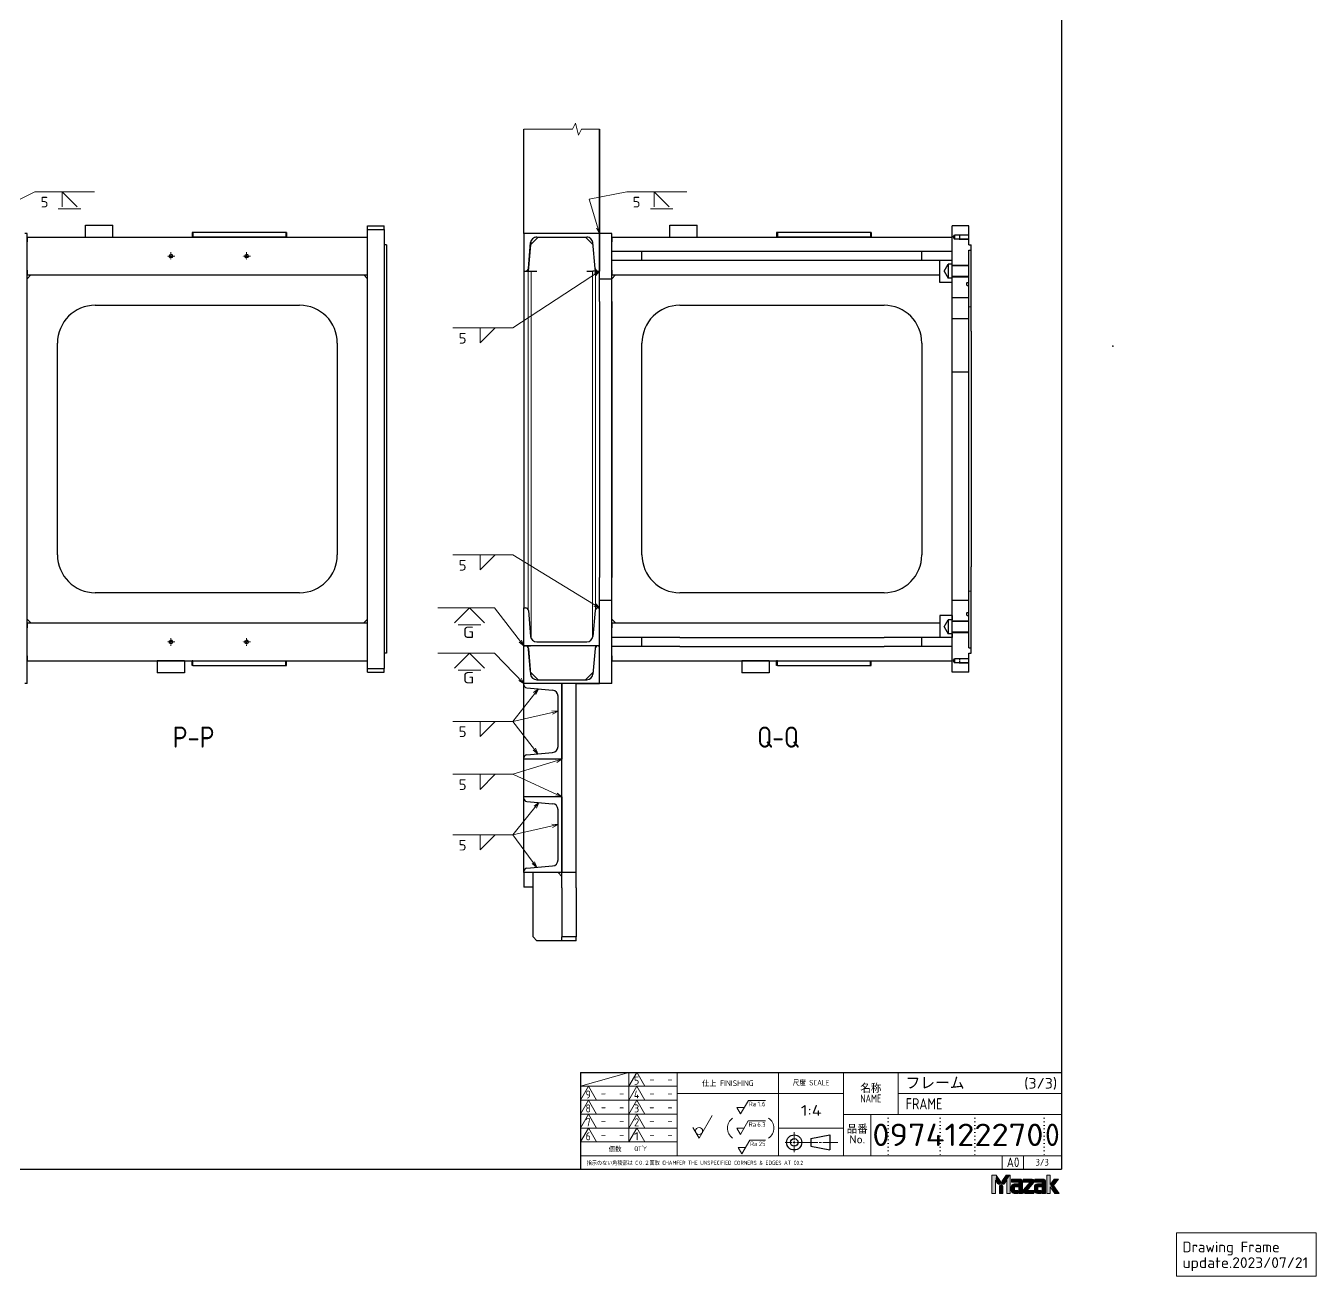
# Model space of a CAD drawing. Extents: x 0 to 1248, y -10 to 833.
# Drawn here: x 821.7 to 1248.2, y -10.4 to 402.8 of the extents above; entities that cross this region are included whole.
import ezdxf
from ezdxf.enums import TextEntityAlignment as Align

# ---------------------------------------------------------------- set-up
doc = ezdxf.new("R2010")
doc.units = 0
doc.linetypes.add('DASHDOT', pattern=[18.5, 12, -3, 0.5, -3])
doc.linetypes.add('DOT', pattern=[3.5, 0.5, -3])
doc.layers.get('0').update_dxf_attribs({"lineweight": 13})
doc.layers.add('2', color=7, linetype='Continuous', lineweight=13)
doc.styles.get("Standard").update_dxf_attribs({"font": 'isocp.shx'})

msp = doc.modelspace()

# ---------------------------------------------------------------- linework, layer by layer
at = {"color": 7, "lineweight": 25}
for p, q in [((1164, 816), (1164, 25)), ((986.3577, 334.2386), (986.3577, 368.6642)), ((1011.3577, 368.6642), (1011.3577, 334.2386)), ((1011.3577, 334.2386), (1011.3577, 368.6642)), ((841.4183, 336.9886), (850.4183, 336.9886)), ((841.4183, 332.9886), (841.4183, 336.9886)), ((850.4183, 332.9886), (850.4183, 336.9886)), ((1034.6077, 336.9886), (1043.6077, 336.9886)), ((1034.6077, 332.9886), (1034.6077, 336.9886)), ((1043.6077, 332.9886), (1043.6077, 336.9886)), ((822.1683, 334.2386), (821.4183, 334.2386)), ((822.1683, 185.4886), (822.1683, 334.2386)), ((822.1683, 332.9886), (822.1683, 331.3886)), ((822.1683, 332.9886), (934.6683, 332.9886)), ((876.9183, 334.4886), (876.6683, 334.4886)), ((876.6683, 334.4886), (876.6683, 332.9886)), ((876.9183, 332.9886), (876.6683, 332.9886)), ((876.9183, 334.4886), (876.9183, 332.9886)), ((907.6683, 334.4886), (876.9183, 334.4886)), ((907.6683, 332.9886), (876.9183, 332.9886)), ((907.9183, 334.4886), (907.6683, 334.4886)), ((907.6683, 334.4886), (907.6683, 332.9886)), ((907.9183, 332.9886), (907.6683, 332.9886)), ((907.9183, 334.4886), (907.9183, 332.9886)), ((934.6683, 336.7386), (940.1683, 336.7386)), ((934.6683, 335.4886), (934.6683, 336.7386)), ((934.6683, 335.4886), (940.1683, 335.4886)), ((934.6683, 190.4886), (934.6683, 335.4886)), ((940.1683, 335.4886), (940.1683, 336.7386)), ((940.1683, 335.4886), (940.1683, 190.4886)), ((1011.3577, 334.2386), (986.3577, 334.2386)), ((986.3577, 334.2386), (986.3577, 321.7386)), ((991.0061, 332.9886), (988.5061, 330.4886)), ((990.5575, 332.9886), (1007.1579, 332.9886)), ((990.5575, 332.9886), (991.006, 332.9886)), ((991.0061, 332.9886), (1006.7093, 332.9886)), ((1006.7093, 332.9886), (1007.1579, 332.9886)), ((1006.7093, 332.9886), (1009.2093, 330.4886)), ((1011.3577, 319.2386), (1011.3577, 334.2386)), ((1015.3577, 334.2386), (1011.3577, 334.2386)), ((1011.3577, 334.2386), (1011.3577, 321.7386)), ((1015.3577, 319.2386), (1015.3577, 334.2386)), ((1015.3577, 332.9886), (1015.3577, 331.3886)), ((1015.3577, 332.9886), (1127.8577, 332.9886)), ((1070.1077, 334.4886), (1069.8577, 334.4886)), ((1069.8577, 334.4886), (1069.8577, 332.9886)), ((1070.1077, 332.9886), (1069.8577, 332.9886)), ((1070.1077, 334.4886), (1070.1077, 332.9886)), ((1100.8577, 334.4886), (1070.1077, 334.4886)), ((1100.8577, 332.9886), (1070.1077, 332.9886)), ((1101.1077, 334.4886), (1100.8577, 334.4886)), ((1100.8577, 334.4886), (1100.8577, 332.9886)), ((1101.1077, 332.9886), (1100.8577, 332.9886)), ((1101.1077, 334.4886), (1101.1077, 332.9886)), ((1133.3577, 336.7386), (1127.8577, 336.7386)), ((1127.8577, 323.5136), (1127.8577, 336.7386)), ((1128.2172, 332.9886), (1128.6077, 333.6386)), ((1128.2172, 332.9886), (1128.6077, 332.3386)), ((1133.3577, 333.6386), (1128.6077, 333.6386)), ((1128.6077, 333.6386), (1128.6077, 333.5591)), ((1128.6077, 333.5591), (1128.6077, 332.3386)), ((1130.3577, 333.6386), (1130.3577, 333.7386)), ((1130.3577, 333.6386), (1130.3577, 333.5591)), ((1130.3577, 333.5591), (1130.3577, 332.3386)), ((1133.3577, 333.6386), (1133.3577, 336.7386)), ((1133.3577, 333.5591), (1133.3577, 333.6386)), ((1133.3577, 332.3386), (1133.3577, 333.5591)), ((822.1683, 322.0886), (822.1683, 331.3886)), ((940.9183, 330.4886), (940.1683, 330.4886)), ((940.9183, 330.4886), (940.9183, 195.4886)), ((988.5061, 330.4886), (987.7406, 321.7386)), ((987.8205, 322.6515), (988.5651, 331.163)), ((988.5061, 330.4888), (988.5651, 331.163)), ((1009.895, 322.6515), (1009.1503, 331.163)), ((1015.3577, 328.2387), (1015.3577, 331.3886)), ((1133.3577, 332.3386), (1128.6077, 332.3386)), ((1130.3577, 332.2386), (1130.3577, 332.3386)), ((1133.3577, 330.4886), (1133.3577, 332.3386)), ((1133.3577, 330.4886), (1134.1077, 330.4886)), ((1133.3577, 328.7386), (1134.1077, 328.7386)), ((1133.3577, 323.5136), (1133.3577, 328.7386)), ((1134.1077, 328.7386), (1134.1077, 330.4886)), ((1134.1077, 325.0053), (1134.1077, 328.7386)), ((1015.3577, 325.2386), (1015.3577, 328.2386)), ((1025.3577, 328.2386), (1015.3577, 328.2386)), ((1015.3577, 322.0886), (1015.3577, 325.2386)), ((1025.3577, 325.2386), (1015.3577, 325.2386)), ((1025.3577, 325.2386), (1025.3577, 328.2386)), ((1037.8577, 328.2386), (1025.3577, 328.2386)), ((1037.8577, 325.2386), (1025.3577, 325.2386)), ((1105.3577, 328.2386), (1037.8577, 328.2386)), ((1105.3577, 325.2386), (1037.8577, 325.2386)), ((1117.8577, 328.2386), (1105.3577, 328.2386)), ((1117.8577, 325.2386), (1105.3577, 325.2386)), ((1127.8577, 328.2386), (1117.8577, 328.2386)), ((1117.8577, 325.2386), (1117.8577, 328.2386)), ((1127.8577, 325.2386), (1117.8577, 325.2386)), ((1123.8577, 317.9886), (1123.8577, 325.2386)), ((1127.8577, 325.2386), (1123.8577, 325.2386)), ((1127.8577, 325.2386), (1127.8577, 328.2386)), ((1127.8577, 324.0636), (1127.8577, 325.2386)), ((1134.1077, 315.7278), (1134.1077, 325.0053)), ((822.1683, 322.0886), (822.1683, 320.4886)), ((822.1683, 320.4886), (934.6683, 320.4886)), ((822.1683, 319.2386), (823.4183, 320.4886)), ((823.4183, 320.4886), (933.4183, 320.4886)), ((933.4183, 320.4886), (934.6683, 319.2386)), ((986.3577, 321.7386), (986.8243, 321.7386)), ((986.3577, 321.7386), (986.8243, 321.7386)), ((986.3577, 321.7386), (986.3577, 210.4886)), ((986.8243, 321.7386), (987.8205, 321.7386)), ((987.8205, 321.7386), (988.5651, 321.7386)), ((988.5651, 321.7386), (990.5575, 321.7386)), ((1007.1579, 321.7386), (1009.1503, 321.7386)), ((1009.895, 321.7386), (1009.1503, 321.7386)), ((1009.895, 321.7386), (1010.8912, 321.7386)), ((1009.9748, 321.7386), (1009.8958, 322.6424)), ((1010.8912, 321.7386), (1011.3577, 321.7386)), ((1010.8912, 321.7386), (1011.3577, 321.7386)), ((1015.3577, 322.0886), (1015.3577, 320.4886)), ((1015.3577, 320.4886), (1123.8577, 320.4886)), ((1015.3577, 319.2386), (1016.6077, 320.4886)), ((1016.6077, 320.4886), (1123.8577, 320.4886)), ((1125.2654, 321.7386), (1126.6077, 324.0636)), ((1125.2654, 321.7386), (1126.6077, 319.4136)), ((1127.8577, 324.0636), (1126.6077, 324.0636)), ((1126.6077, 324.0636), (1126.6077, 319.4136)), ((1133.3577, 323.5136), (1127.8577, 323.5136)), ((1127.8577, 323.2963), (1127.8577, 323.5136)), ((1127.8577, 319.9636), (1127.8577, 323.2963)), ((1127.8577, 312.9886), (1127.8577, 319.9636)), ((1133.3577, 319.9636), (1127.8577, 319.9636)), ((1133.3577, 323.2963), (1133.3577, 323.5136)), ((1133.3577, 319.9636), (1133.3577, 323.2963)), ((1133.3577, 318.0386), (1133.3577, 319.9636)), ((822.1683, 206.7386), (822.1683, 319.2386)), ((1011.3577, 311.7386), (1011.3577, 319.2386)), ((1011.3577, 319.2386), (1015.3577, 319.2386)), ((1015.3577, 311.7386), (1015.3577, 319.2386)), ((1015.3577, 206.7386), (1015.3577, 319.2386)), ((1127.8577, 317.9886), (1123.8577, 317.9886)), ((1127.8577, 319.4136), (1126.6077, 319.4136)), ((1127.8577, 317.9886), (1127.8577, 319.4136)), ((1132.7577, 317.1136), (1132.7577, 317.9136)), ((1132.8827, 318.0386), (1133.3577, 318.0386)), ((1132.8827, 316.9886), (1133.3577, 316.9886)), ((1133.3577, 284.4886), (1133.3577, 318.0386)), ((1133.3577, 312.9886), (1133.3577, 316.9886)), ((1134.1077, 301.8946), (1134.1077, 315.7278)), ((1011.3577, 311.7386), (1011.3577, 220.4886)), ((1015.3577, 311.7386), (1015.3577, 220.4886)), ((1127.8577, 306.0423), (1127.8577, 312.9886)), ((1127.8577, 312.9886), (1133.3577, 312.9886)), ((1133.3577, 306.0423), (1133.3577, 312.9886)), ((844.6683, 310.4886), (912.1683, 310.4886)), ((1037.8577, 310.4886), (1105.3577, 310.4886)), ((1127.8577, 288.4127), (1127.8577, 306.0423)), ((1133.3577, 306.0423), (1127.8577, 306.0423)), ((1133.3577, 288.4127), (1133.3577, 306.2022)), ((1134.1077, 301.8946), (1134.1077, 224.0827)), ((832.1683, 227.9886), (832.1683, 297.9886)), ((924.6683, 297.9886), (924.6683, 227.9886)), ((1025.3577, 227.9886), (1025.3577, 297.9886)), ((1117.8577, 297.9886), (1117.8577, 227.9886)), ((1127.8577, 212.9886), (1127.8577, 288.4127)), ((1133.3577, 288.4127), (1127.8577, 288.4127)), ((1133.3577, 212.9886), (1133.3577, 288.4127)), ((1133.3577, 241.4886), (1133.3577, 284.4886)), ((1133.3577, 207.9386), (1133.3577, 241.4886)), ((1134.1077, 210.2495), (1134.1077, 224.0827)), ((1011.3577, 212.9886), (1011.3577, 220.4886)), ((1015.3577, 212.9886), (1015.3577, 220.4886)), ((912.1683, 215.4886), (844.6683, 215.4886)), ((1105.3577, 215.4886), (1037.8577, 215.4886)), ((986.3577, 197.9886), (986.3577, 210.4886)), ((986.3577, 210.4886), (986.8243, 210.4886)), ((987.8205, 209.5758), (988.5651, 201.0643)), ((1009.895, 209.5758), (1009.1503, 201.0643)), ((1010.8912, 210.4886), (1011.3577, 210.4886)), ((1011.3577, 185.4886), (1011.3577, 212.9886)), ((1011.3577, 212.9886), (1015.3577, 212.9886)), ((1011.3577, 197.9886), (1011.3577, 210.4886)), ((1015.3577, 185.4886), (1015.3577, 212.9886)), ((1127.8577, 206.0136), (1127.8577, 212.9886)), ((1127.8577, 212.9886), (1133.3577, 212.9886)), ((1132.8827, 208.9886), (1133.3577, 208.9886)), ((1133.3577, 208.9886), (1133.3577, 212.9886)), ((1134.1077, 200.972), (1134.1077, 210.2495)), ((822.1683, 206.7386), (823.4183, 205.4886)), ((822.1683, 205.4886), (822.1683, 203.8886)), ((822.1683, 205.4886), (934.6683, 205.4886)), ((934.6683, 206.7386), (933.4183, 205.4886)), ((1015.3577, 206.7386), (1016.6077, 205.4886)), ((1015.3577, 205.4886), (1015.3577, 203.8886)), ((1015.3577, 205.4886), (1123.8577, 205.4886)), ((1127.8577, 207.9886), (1123.8577, 207.9886)), ((1123.8577, 207.9886), (1123.8577, 200.7386)), ((1125.2654, 204.2386), (1126.6077, 206.5636)), ((1127.8577, 206.5636), (1126.6077, 206.5636)), ((1126.6077, 206.5636), (1126.6077, 201.9136)), ((1127.8577, 207.9886), (1127.8577, 206.5636)), ((1127.8577, 205.7963), (1127.8577, 206.0136)), ((1133.3577, 206.0136), (1127.8577, 206.0136)), ((1127.8577, 202.4636), (1127.8577, 205.7963)), ((1132.7577, 208.0636), (1132.7577, 208.8636)), ((1132.8827, 207.9386), (1133.3577, 207.9386)), ((1133.3577, 206.0136), (1133.3577, 207.9386)), ((1133.3577, 205.7963), (1133.3577, 206.0136)), ((1133.3577, 202.4636), (1133.3577, 205.7963)), ((822.1683, 194.5886), (822.1683, 203.8886)), ((1015.3577, 200.7387), (1015.3577, 203.8886)), ((1025.3577, 200.7386), (1015.3577, 200.7386)), ((1015.3577, 197.7386), (1015.3577, 200.7386)), ((1025.3577, 197.7386), (1025.3577, 200.7386)), ((1037.8577, 200.7386), (1025.3577, 200.7386)), ((1037.8577, 200.7386), (1105.3577, 200.7386)), ((1117.8577, 200.7386), (1105.3577, 200.7386)), ((1127.8577, 200.7386), (1117.8577, 200.7386)), ((1117.8577, 197.7386), (1117.8577, 200.7386)), ((1127.8577, 200.7386), (1123.8577, 200.7386)), ((1125.2654, 204.2386), (1126.6077, 201.9136)), ((1127.8577, 201.9136), (1126.6077, 201.9136)), ((1127.8577, 189.2386), (1127.8577, 202.4636)), ((1133.3577, 202.4636), (1127.8577, 202.4636)), ((1127.8577, 201.9136), (1127.8577, 200.7386)), ((1127.8577, 197.7386), (1127.8577, 200.7386)), ((1133.3577, 197.2386), (1133.3577, 202.4636)), ((1134.1077, 197.2386), (1134.1077, 200.972)), ((986.3577, 185.4886), (986.3577, 197.9886)), ((986.3577, 197.9886), (986.8243, 197.9886)), ((1011.3577, 197.9886), (986.3577, 197.9886)), ((987.8205, 197.9886), (986.8329, 197.9886)), ((988.5061, 189.2386), (987.7406, 197.9886)), ((987.8205, 197.9886), (988.5651, 197.9886)), ((987.8205, 197.0758), (988.5651, 188.5643)), ((990.5575, 197.9886), (988.5651, 197.9886)), ((990.5575, 199.2386), (1007.1579, 199.2386)), ((1009.1503, 197.9886), (1007.1579, 197.9886)), ((1009.895, 197.9886), (1009.1503, 197.9886)), ((1009.895, 197.0758), (1009.1503, 188.5643)), ((1010.8824, 197.9886), (1009.895, 197.9886)), ((1009.9748, 197.9886), (1009.8958, 197.0858)), ((1010.8912, 197.9886), (1011.3577, 197.9886)), ((1011.3577, 185.4886), (1011.3577, 197.9886)), ((1015.3577, 194.5886), (1015.3577, 197.7386)), ((1025.3577, 197.7386), (1015.3577, 197.7386)), ((1037.8577, 197.7386), (1025.3577, 197.7386)), ((1037.8577, 197.7386), (1105.3577, 197.7386)), ((1117.8577, 197.7386), (1105.3577, 197.7386)), ((1127.8577, 197.7386), (1117.8577, 197.7386)), ((1133.3577, 197.2386), (1134.1077, 197.2386)), ((1134.1077, 195.4886), (1134.1077, 197.2386)), ((822.1683, 194.5886), (822.1683, 192.9886)), ((822.1683, 192.9886), (876.6683, 192.9886)), ((865.1683, 192.9886), (865.1683, 188.9886)), ((874.1683, 192.9886), (865.1683, 192.9886)), ((874.1683, 192.9886), (874.1683, 188.9886)), ((876.6683, 191.4886), (876.6683, 192.9886)), ((876.9183, 192.9886), (876.6683, 192.9886)), ((876.9183, 191.4886), (876.9183, 192.9886)), ((876.9183, 192.9886), (907.6683, 192.9886)), ((907.6683, 191.4886), (907.6683, 192.9886)), ((907.6683, 192.9886), (907.9183, 192.9886)), ((907.9183, 192.9886), (934.6683, 192.9886)), ((907.9183, 191.4886), (907.9183, 192.9886)), ((940.9183, 195.4886), (940.1683, 195.4886)), ((1015.3577, 194.5886), (1015.3577, 192.9886)), ((1015.3577, 192.9886), (1069.8577, 192.9886)), ((1058.3577, 192.9886), (1058.3577, 188.9886)), ((1067.3577, 192.9886), (1058.3577, 192.9886)), ((1067.3577, 192.9886), (1067.3577, 188.9886)), ((1069.8577, 191.4886), (1069.8577, 192.9886)), ((1070.1077, 192.9886), (1069.8577, 192.9886)), ((1070.1077, 191.4886), (1070.1077, 192.9886)), ((1070.1077, 192.9886), (1100.8577, 192.9886)), ((1100.8577, 191.4886), (1100.8577, 192.9886)), ((1100.8577, 192.9886), (1101.1077, 192.9886)), ((1101.1077, 192.9886), (1127.8577, 192.9886)), ((1101.1077, 191.4886), (1101.1077, 192.9886)), ((1128.2172, 192.9886), (1128.6077, 193.6386)), ((1128.2172, 192.9886), (1128.6077, 192.3386)), ((1128.6077, 193.6386), (1128.6077, 193.5591)), ((1133.3577, 193.6386), (1128.6077, 193.6386)), ((1128.6077, 193.5591), (1128.6077, 192.3386)), ((1133.3577, 192.3386), (1128.6077, 192.3386)), ((1130.3577, 193.6386), (1130.3577, 193.7386)), ((1130.3577, 193.6386), (1130.3577, 193.5591)), ((1130.3577, 193.5591), (1130.3577, 193.1375)), ((1130.3577, 192.8743), (1130.3577, 192.3386)), ((1130.3577, 192.2386), (1130.3577, 192.3386)), ((1133.3577, 193.6386), (1133.3577, 195.4886)), ((1133.3577, 195.4886), (1134.1077, 195.4886)), ((1133.3577, 193.5591), (1133.3577, 193.6386)), ((1133.3577, 192.3386), (1133.3577, 193.5591)), ((1133.3577, 189.2386), (1133.3577, 192.3386)), ((874.1683, 188.9886), (865.1683, 188.9886)), ((876.9183, 191.4886), (876.6683, 191.4886)), ((876.9183, 191.4886), (907.6683, 191.4886)), ((907.6683, 191.4886), (907.9183, 191.4886)), ((934.6683, 190.4886), (940.1683, 190.4886)), ((934.6683, 189.2386), (934.6683, 190.4886)), ((934.6683, 189.2386), (940.1683, 189.2386)), ((940.1683, 189.2386), (940.1683, 190.4886)), ((988.5061, 189.2386), (988.5651, 188.5643)), ((991.0061, 186.7386), (988.5061, 189.2386)), ((1006.7093, 186.7386), (1009.2093, 189.2386)), ((1067.3577, 188.9886), (1058.3577, 188.9886)), ((1070.1077, 191.4886), (1069.8577, 191.4886)), ((1070.1077, 191.4886), (1100.8577, 191.4886)), ((1100.8577, 191.4886), (1101.1077, 191.4886)), ((1133.3577, 189.2386), (1127.8577, 189.2386)), ((822.1683, 185.4886), (821.4183, 185.4886)), ((1011.3577, 185.4886), (986.3577, 185.4886)), ((986.3577, 185.0221), (986.3577, 185.4886)), ((998.8577, 185.4886), (986.3577, 185.4886)), ((986.3577, 160.9643), (986.3577, 185.0131)), ((987.2706, 184.0259), (995.782, 183.2812)), ((990.5575, 186.7386), (1007.1579, 186.7386)), ((998.8577, 122.9886), (998.8577, 185.4886)), ((1003.6077, 185.4886), (998.8577, 185.4886)), ((998.8577, 185.4886), (998.8577, 160.4886)), ((1003.6077, 185.4886), (1011.3577, 185.4886)), ((1003.6077, 122.9886), (1003.6077, 185.4886)), ((1015.3577, 185.4886), (1011.3577, 185.4886)), ((997.6077, 164.6884), (997.6077, 181.2889)), ((987.2706, 161.9514), (995.782, 162.696)), ((986.3577, 160.4886), (986.3577, 160.9552)), ((986.3577, 147.9887), (986.3577, 160.4887)), ((998.8577, 160.4886), (986.3577, 160.4886)), ((986.3577, 147.5221), (986.3577, 147.9886)), ((998.8577, 147.9886), (986.3577, 147.9886)), ((986.3577, 123.4643), (986.3577, 147.5131)), ((987.2706, 146.5259), (995.782, 145.7812)), ((998.8577, 147.9886), (998.8577, 122.9886)), ((997.6077, 127.1884), (997.6077, 143.7889)), ((987.2706, 124.4514), (995.782, 125.196)), ((986.3577, 122.9886), (986.3577, 123.4552)), ((998.8577, 122.9886), (986.3577, 122.9886)), ((998.8577, 122.9886), (986.3577, 122.9886)), ((986.3577, 122.9886), (986.3577, 118.2386)), ((989.3577, 101.7386), (989.3577, 122.9886)), ((998.8577, 122.9886), (997.6077, 122.9886)), ((997.6077, 122.9886), (998.8577, 121.7386)), ((1003.6077, 122.9886), (998.8577, 122.9886)), ((998.8577, 117.9886), (998.8577, 122.9886)), ((1003.6077, 117.9886), (1003.6077, 122.9886)), ((989.3577, 118.2386), (986.3577, 118.2386)), ((998.8577, 117.9886), (998.8577, 101.7386)), ((1003.6077, 117.9886), (1003.6077, 101.7386)), ((989.3577, 101.7386), (990.6077, 100.4886)), ((998.8577, 100.4886), (990.6077, 100.4886)), ((998.8577, 100.4886), (998.8577, 101.7386)), ((1003.6077, 101.7386), (998.8577, 101.7386)), ((1003.6077, 100.4886), (998.8577, 100.4886)), ((1003.6077, 100.4886), (1003.6077, 101.7386)), ((1005, 57), (1005, 25)), ((1005, 57), (1164, 57)), ((1081.2239, 35.0925), (1087.4119, 36.3423)), ((1081.2239, 35.0925), (1081.2239, 32.5925)), ((1087.4119, 36.3423), (1087.4119, 31.3426)), ((1081.2239, 32.5925), (1087.4119, 31.3426)), ((40, 25), (1164, 25))]:
    msp.add_line(p, q, dxfattribs=at)
at = {"color": 7, "lineweight": 13}
for p, q in [((824.6683, 347.9886), (844.4615, 347.9886)), ((1020.3577, 347.9886), (1040.1509, 347.9886)), ((1130.1845, 333.6386), (1130.3577, 333.7386)), ((1133.3577, 333.7386), (1130.3577, 333.7386)), ((988.7248, 331.7895), (988.7248, 330.7075)), ((1008.9906, 331.7895), (1008.9906, 330.7074)), ((1130.1845, 332.3386), (1130.3577, 332.2386)), ((1133.3577, 332.2386), (1130.3577, 332.2386)), ((1011.3577, 321.7323), (982.6509, 302.9886)), ((987.7406, 322.0882), (987.7406, 321.7387)), ((987.7406, 321.4886), (987.7406, 209.889)), ((988.7248, 321.4886), (988.7248, 200.4377)), ((1008.9906, 321.4886), (1008.9906, 200.4379)), ((1009.9748, 322.0882), (1009.9748, 321.7387)), ((1009.9748, 321.4886), (1009.9748, 209.8892)), ((1133.3577, 323.7386), (1127.8577, 323.7386)), ((1133.3577, 319.7386), (1127.8577, 319.7386)), ((1133.8577, 309.9268), (1133.3577, 309.9268)), ((962.8577, 302.9886), (982.6509, 302.9886)), ((962.8577, 227.9886), (982.6509, 227.9886)), ((1011.3577, 210.4766), (982.6509, 227.9886)), ((1133.8577, 216.0505), (1133.3577, 216.0505)), ((957.8577, 210.4886), (976.6394, 210.4886)), ((986.3577, 197.9886), (976.6394, 210.4886)), ((1133.3577, 206.2386), (1127.8577, 206.2386)), ((1133.3577, 202.2386), (1127.8577, 202.2386)), ((987.7406, 197.9879), (987.7406, 197.6391)), ((1009.9748, 197.9887), (1009.9748, 197.6391)), ((957.8577, 195.4886), (976.6394, 195.4886)), ((986.3577, 185.4886), (976.6394, 195.4886)), ((1130.1845, 193.6386), (1130.3577, 193.7386)), ((1130.1845, 192.3386), (1130.3577, 192.2386)), ((1133.3577, 193.7386), (1130.3577, 193.7386)), ((1133.3577, 192.2386), (1130.3577, 192.2386)), ((988.7248, 189.0199), (988.7248, 187.9378)), ((1008.9906, 189.0201), (1008.9906, 187.9378)), ((991.1118, 183.6898), (982.6509, 172.9886)), ((997.6077, 176.3313), (982.6509, 172.9886)), ((962.8577, 172.9886), (982.6509, 172.9886)), ((990.9372, 162.2722), (982.6509, 172.9886)), ((998.8577, 160.4825), (982.6509, 155.4886)), ((962.8577, 155.4886), (982.6509, 155.4886)), ((998.8577, 147.9886), (982.6509, 155.4886)), ((991.3195, 146.1717), (982.6509, 135.4886)), ((997.6077, 138.8764), (982.6509, 135.4886)), ((962.8577, 135.4886), (982.6509, 135.4886)), ((990.6098, 124.7435), (982.6509, 135.4886)), ((1005, 52.4), (1021, 57)), ((1021, 52.4), (1023.6558, 57)), ((1021, 34), (1021, 57)), ((1023.6629, 57.0123), (1026.3258, 52.4)), ((1037, 29.4), (1037, 57)), ((1070.5, 57), (1070.5, 29.4)), ((1092, 57), (1092, 29.4)), ((1110, 57), (1110, 43.0632)), ((1005, 47.8), (1007.6558, 52.4)), ((1005, 52.4), (1037, 52.4)), ((1007.6629, 52.4123), (1010.3258, 47.8)), ((1021, 47.8), (1023.6558, 52.4)), ((1023.6629, 52.4123), (1026.3258, 47.8)), ((1005, 47.8), (1037, 47.8)), ((1005, 43.2), (1007.6558, 47.8)), ((1007.6629, 47.8123), (1010.3258, 43.2)), ((1021, 43.2), (1023.6558, 47.8)), ((1023.6629, 47.8123), (1026.3258, 43.2)), ((1037, 50.0316), (1092, 50.0316)), ((1057.9548, 43.2478), (1060.5529, 47.7478)), ((1060.5529, 47.7478), (1066.2205, 47.7478)), ((1110, 50.0316), (1164, 50.0316)), ((1005, 43.2), (1037, 43.2)), ((1005, 38.6), (1007.6558, 43.2)), ((1007.6629, 43.2123), (1010.3258, 38.6)), ((1021, 38.6), (1023.6558, 43.2)), ((1023.6629, 43.2123), (1026.3258, 38.6)), ((1044.2426, 35.2934), (1048.5726, 42.7934)), ((1057.9548, 43.2478), (1056.7424, 45.3478)), ((1056.7424, 45.3478), (1059.1672, 45.3478)), ((1092, 43.0632), (1164, 43.0632)), ((1101, 43.0632), (1101, 29.4)), ((1005, 38.6), (1037, 38.6)), ((1005, 34), (1007.6558, 38.6)), ((1007.6629, 38.6123), (1010.3258, 34)), ((1021, 34), (1023.6558, 38.6)), ((1023.6629, 38.6123), (1026.3258, 34)), ((1044.2426, 35.2934), (1042.2218, 38.7934)), ((1057.912, 36.4848), (1056.6996, 38.5848)), ((1056.6996, 38.5848), (1059.1244, 38.5848)), ((1057.912, 36.4848), (1060.51, 40.9848)), ((1060.51, 40.9848), (1066.1776, 40.9848)), ((1070.5, 38.6), (1092, 38.6)), ((1058.3977, 30.0762), (1060.9957, 34.5762)), ((1060.9957, 34.5762), (1066.2124, 34.5762)), ((1075.674, 37.2346), (1075.674, 34.6425)), ((1075.674, 34.2425), (1075.674, 33.4425)), ((1005, 34), (1037, 34)), ((1058.3977, 30.0762), (1057.1853, 32.1762)), ((1057.1853, 32.1762), (1059.6101, 32.1762)), ((1072.7294, 33.8425), (1074.8745, 33.8425)), ((1075.2751, 33.8425), (1076.0729, 33.8425)), ((1075.674, 33.0425), (1075.674, 30.6346)), ((1076.4734, 33.8425), (1083.5179, 33.8425)), ((1083.9179, 33.8425), (1084.7179, 33.8425)), ((1085.1179, 33.8425), (1090.1126, 33.8425)), ((1005, 29.4), (1164, 29.4)), ((1144.4576, 29.4), (1144.4576, 25)), ((1151.4404, 29.4), (1151.4404, 25))]:
    msp.add_line(p, q, dxfattribs=at)
at = {"color": 7, "linetype": 'DASHDOT', "lineweight": 13, "ltscale": 0.064375}
for p, q in [((870.9558, 326.7386), (868.3808, 326.7386)), ((869.6683, 328.0261), (869.6683, 325.4511)), ((895.9558, 326.7386), (893.3808, 326.7386)), ((894.6683, 328.0261), (894.6683, 325.4511)), ((869.6683, 200.5261), (869.6683, 197.9511)), ((894.6683, 200.5261), (894.6683, 197.9511)), ((870.9558, 199.2386), (868.3808, 199.2386)), ((895.9558, 199.2386), (893.3808, 199.2386))]:
    msp.add_line(p, q, dxfattribs=at)
at = {"color": 7, "linetype": 'DOT', "lineweight": 13, "ltscale": 0.34158}
for p, q in [((1106.7273, 43.0632), (1106.7273, 29.4)), ((1123.9089, 43.0632), (1123.9089, 29.4)), ((1135.3633, 43.0632), (1135.3633, 29.4)), ((1158.2724, 43.0632), (1158.2724, 29.4))]:
    msp.add_line(p, q, dxfattribs=at)
at = {"color": 20, "lineweight": 13}
for p, q in [((1141.0377, 23), (1142.4378, 23)), ((1141.0377, 23), (1141.0377, 17)), ((1142.4378, 23), (1143.8309, 20.9204)), ((1144.32, 20.9688), (1145.6775, 23)), ((1145.6775, 23), (1147.0778, 23)), ((1147.0778, 23), (1147.0778, 17)), ((1147.5044, 21.7192), (1147.5044, 20.708)), ((1147.5044, 21.7192), (1150.201, 21.7192)), ((1151.3445, 21.7192), (1154.3254, 21.7193)), ((1151.3445, 21.7192), (1151.3445, 20.708)), ((1155.1844, 21.7192), (1155.1844, 20.708)), ((1155.1844, 21.7192), (1157.881, 21.7192)), ((1159.1244, 23), (1160.2705, 23)), ((1159.1244, 23), (1159.1244, 17)), ((1160.2705, 23), (1160.2705, 19.8989)), ((1161.6187, 21.7192), (1160.2705, 19.8989)), ((1161.3245, 19.6033), (1162.9918, 21.7192)), ((1161.6187, 21.7192), (1162.9918, 21.7192)), ((1142.1839, 21.3199), (1142.1838, 17)), ((1142.1839, 21.3199), (1142.8753, 20.2878)), ((1143.4847, 19.3933), (1143.4847, 17)), ((1144.6308, 19.3933), (1144.6308, 17)), ((1145.2305, 20.2738), (1145.9315, 21.3201)), ((1145.9315, 21.3201), (1145.9317, 17)), ((1147.3695, 19.1238), (1147.3695, 18.0112)), ((1147.5044, 20.708), (1149.965, 20.708)), ((1148.3808, 20.135), (1149.965, 20.135)), ((1148.4819, 19.1238), (1148.4819, 18.0112)), ((1148.4819, 19.1238), (1149.965, 19.1238)), ((1148.4819, 18.0112), (1149.628, 18.0112)), ((1149.628, 18.0112), (1149.628, 17)), ((1149.965, 20.708), (1149.965, 20.135)), ((1149.965, 19.1238), (1149.965, 17)), ((1151.0774, 20.8428), (1151.0774, 17)), ((1151.3445, 20.708), (1153.6255, 20.708)), ((1151.4672, 18.2185), (1153.6255, 20.708)), ((1152.6871, 18.0112), (1154.8369, 20.6404)), ((1152.6871, 18.0112), (1154.85, 18.0112)), ((1154.85, 18.0112), (1154.85, 17)), ((1155.0496, 19.1238), (1155.0496, 18.0112)), ((1155.1844, 20.708), (1157.6451, 20.708)), ((1156.0608, 20.135), (1157.6451, 20.135)), ((1156.1619, 19.1238), (1156.1619, 18.0112)), ((1156.1619, 19.1238), (1157.6451, 19.1238)), ((1156.1619, 18.0112), (1157.308, 18.0112)), ((1157.308, 18.0112), (1157.308, 17)), ((1157.6451, 20.708), (1157.6451, 20.135)), ((1157.6451, 19.1238), (1157.6451, 17)), ((1158.7574, 20.8428), (1158.7574, 17)), ((1161.8209, 16.9999), (1160.2704, 19.1572)), ((1160.2704, 19.1572), (1160.2705, 17)), ((1163.2367, 17), (1161.3245, 19.6033)), ((1141.0377, 17), (1142.1838, 17)), ((1143.4847, 17), (1144.6308, 17)), ((1145.9317, 17), (1147.0778, 17)), ((1148.3808, 17), (1149.628, 17)), ((1149.965, 17), (1151.0774, 17)), ((1152.0055, 17.0002), (1154.85, 17)), ((1156.0608, 17), (1157.308, 17)), ((1157.6451, 17), (1158.7574, 17)), ((1159.1244, 17), (1160.2705, 17)), ((1161.8209, 16.9999), (1163.2367, 17))]:
    msp.add_line(p, q, dxfattribs=at)
at = {"color": 7, "lineweight": 13}
for points in [[(986.3577, 368.6642), (1002.3577, 368.6642), (1003.3577, 370.6642), (1004.3577, 366.6642), (1005.3577, 368.6642), (1011.3577, 368.6642)], [(818.1683, 334.2386), (814.6683, 342.9886), (824.6683, 347.9886)], [(833.6888, 343.0166), (833.6888, 347.9886), (838.6608, 343.0166)], [(1011.3577, 334.2386), (1007.8577, 345.4886), (1020.3577, 347.9886)], [(1029.3782, 343.0166), (1029.3782, 347.9886), (1034.3502, 343.0166)], [(832.4458, 342.3951), (836.1748, 342.3951), (839.9038, 342.3951)], [(1028.1352, 342.3951), (1031.8642, 342.3951), (1035.5932, 342.3951)], [(1010.2896, 335.9295), (1011.3577, 334.2386), (1011.2781, 336.2371)], [(1010.0231, 320.2427), (1011.3577, 321.7323), (1009.4571, 321.1096)], [(963.3806, 205.5166), (968.3527, 210.4886), (973.3247, 205.5166)], [(1009.4389, 211.0408), (1011.3577, 210.4766), (1009.9781, 211.9246)], [(964.6236, 204.8951), (968.3527, 204.8951), (972.0817, 204.8951)], [(984.7633, 199.1961), (986.3577, 197.9886), (985.5806, 199.8315)], [(963.3806, 190.5166), (968.3527, 195.4886), (973.3247, 190.5166)], [(964.6236, 189.8951), (968.3527, 189.8951), (972.0817, 189.8951)], [(984.6401, 186.5133), (986.3577, 185.4886), (985.3826, 187.2348)], [(990.3197, 181.8534), (991.1118, 183.6898), (989.5076, 182.4955)], [(995.8353, 175.4047), (997.6077, 176.3313), (995.6095, 176.4151)], [(989.346, 163.4838), (990.9372, 162.2722), (990.165, 164.1171)], [(997.1639, 159.4189), (998.8577, 160.4825), (996.8591, 160.4083)], [(990.5042, 144.3454), (991.3195, 146.1717), (989.7003, 144.9977)], [(996.8871, 148.3302), (998.8577, 147.9886), (997.3219, 149.2698)], [(995.8379, 137.9448), (997.6077, 138.8764), (995.6092, 138.9545)], [(989.044, 125.9878), (990.6098, 124.7435), (989.8759, 126.604)]]:
    msp.add_lwpolyline(points, dxfattribs=at)
for points in [[(971.8782, 302.9886), (976.8502, 302.9886), (971.8782, 298.0166)], [(971.8782, 227.9886), (976.8502, 227.9886), (971.8782, 223.0166)], [(971.8782, 172.9886), (976.8502, 172.9886), (971.8782, 168.0166)], [(971.8782, 155.4886), (976.8502, 155.4886), (971.8782, 150.5166)], [(971.8782, 135.4886), (976.8502, 135.4886), (971.8782, 130.5166)], [(1202, -10.3584), (1202, 4), (1248.2002, 4), (1248.2002, -10.3584)]]:
    msp.add_lwpolyline(points, close=True, dxfattribs=at)
at = {"color": 7, "lineweight": 25}
for centre, radius in [((869.6683, 326.7386), 0.5375), ((894.6683, 326.7386), 0.5375), ((869.6683, 199.2386), 0.5375), ((894.6683, 199.2386), 0.5375), ((1075.674, 33.8425), 2.5), ((1075.674, 33.8425), 1.25)]:
    msp.add_circle(centre, radius, dxfattribs=at)
at = {"color": 7, "lineweight": 13}
for centre, radius in [((1181, 297), 0.1), ((1044.2426, 37.6268), 1.1667)]:
    msp.add_circle(centre, radius, dxfattribs=at)
at = {"color": 7, "lineweight": 25}
for centre, radius, start, end in [((990.5575, 330.9886), 2, 90, 175), ((990.5575, 330.9886), 2, 113.948683, 129.341139), ((990.5575, 330.9886), 2, 90.000011, 106.409807), ((1007.1579, 330.9886), 2, 5, 90), ((1007.1579, 330.9886), 2, 81.594542, 89.999966), ((990.5575, 330.9887), 2, 133.119612, 139.634224), ((986.8243, 322.7386), 1, 270, 355), ((986.8243, 322.7386), 1, 270.701714, 354.296573), ((1010.8912, 322.7386), 1, 185, 270), ((1010.8912, 322.7386), 1, 185.000011, 269.298284), ((1132.8827, 317.9136), 0.125, 90, 180), ((1132.8827, 317.1136), 0.125, 180, 270), ((844.6683, 297.9886), 12.5, 90, 180), ((912.1683, 297.9886), 12.5, 0, 90), ((1037.8577, 297.9886), 12.5, 90, 180), ((1105.3577, 297.9886), 12.5, 0, 90), ((844.6683, 227.9886), 12.5, 180, 270), ((912.1683, 227.9886), 12.5, 270, 0), ((1037.8577, 227.9886), 12.5, 180, 270), ((1105.3577, 227.9886), 12.5, 270, 0), ((986.8243, 209.4886), 1, 5, 90), ((1010.8912, 209.4886), 1, 90, 175), ((1132.8827, 208.8636), 0.125, 90, 180), ((1132.8827, 208.0636), 0.125, 180, 270), ((990.5575, 201.2386), 2, 185, 270), ((1007.1579, 201.2386), 2, 270, 355), ((986.8243, 196.9886), 1, 5, 90), ((986.8243, 196.9886), 1, 78.922238, 89.999871), ((986.8243, 196.9886), 1, 5.647519, 60.143014), ((1010.8912, 196.9886), 1, 90, 175), ((1010.8912, 196.9886), 1, 156.396652, 174.999969), ((1010.8912, 196.9886), 1, 107.010689, 152.20233), ((1010.8912, 196.9886), 1, 90.000152, 102.042324), ((990.5575, 188.7386), 2, 185, 270), ((1007.1579, 188.7386), 2, 270, 355), ((987.3577, 185.0221), 1, 180, 265), ((995.6077, 181.2889), 2, 0, 85), ((995.6077, 164.6884), 2, 275, 0), ((987.3577, 160.9552), 1, 95, 180), ((987.3577, 147.5221), 1, 180, 265), ((995.6077, 143.7889), 2, 0, 85), ((987.3577, 123.4552), 1, 95, 180), ((995.6077, 127.1884), 2, 275, 0)]:
    msp.add_arc(centre, radius, start, end, dxfattribs=at)
at = {"color": 7, "lineweight": 13}
for centre, radius, start, end in [((869.6683, 326.7386), 0.625, 169.999993, 100.000014), ((894.6683, 326.7386), 0.625, 169.999993, 100.000014), ((869.6683, 199.2386), 0.625, 169.999993, 100.000014), ((894.6683, 199.2386), 0.625, 169.999993, 100.000014), ((1057.5737, 38.5783), 4.0006, 124.824489, 235.175511), ((1064.9463, 38.5783), 4.0006, 304.824489, 55.175511)]:
    msp.add_arc(centre, radius, start, end, dxfattribs=at)
at = {"color": 20, "lineweight": 13}
for centre, radius, start, end in [((1150.201, 20.8428), 0.8764, 0.000469, 89.998683), ((1154.3254, 21.0586), 0.6607, 320.728247, 90.000538), ((1157.881, 20.8428), 0.8764, 0.000014, 89.998683), ((1143.3514, 20.6067), 0.573, 213.815388, 33.194798), ((1144.0577, 19.3933), 0.573, 0.000622, 180.000108), ((1144.7641, 20.6067), 0.573, 140.807818, 324.488928), ((1148.3808, 19.1238), 1.0112, 89.999862, 180), ((1148.3808, 18.0112), 1.0112, 180, 270.000138), ((1152.0055, 17.7283), 0.7281, 137.676104, 269.996315), ((1156.0608, 19.1238), 1.0112, 89.999862, 180), ((1156.0608, 18.0112), 1.0112, 180, 270.000175)]:
    msp.add_arc(centre, radius, start, end, dxfattribs=at)
at = {"color": 20, "lineweight": 5}
for points in [[(1142.184, 21.3199), (1142.1837, 17), (1142.4377, 23), (1141.0377, 17)], [(1142.4377, 23), (1141.0377, 17), (1141.0377, 23)], [(1142.184, 21.3199), (1142.4377, 23), (1142.8752, 20.2878)], [(1143.8309, 20.9204), (1142.8752, 20.2878), (1142.4377, 23)], [(1145.6775, 23), (1144.5289, 20.0841), (1144.3199, 20.9688), (1144.3221, 20.242)], [(1145.6775, 23), (1145.0353, 20.1019), (1144.5289, 20.0841), (1144.7842, 20.034)], [(1145.6775, 23), (1145.2306, 20.2738), (1145.0353, 20.1019)], [(1147.0778, 23), (1145.9315, 21.3201), (1145.6775, 23), (1145.2306, 20.2738)], [(1147.0778, 17), (1145.9318, 17), (1147.0778, 23), (1145.9315, 21.3201)], [(1150.201, 21.7192), (1149.965, 20.135), (1147.5044, 20.708), (1149.965, 20.708)], [(1150.201, 21.7192), (1147.5044, 20.708), (1147.5044, 21.7192)], [(1150.201, 21.7192), (1149.965, 19.1238), (1149.965, 20.135), (1148.4818, 19.1238)], [(1151.0774, 17), (1149.965, 17), (1150.201, 21.7192), (1149.965, 19.1238)], [(1151.0774, 17), (1150.201, 21.7192), (1150.7162, 21.5518), (1150.4718, 21.6763)], [(1151.0774, 17), (1150.7162, 21.5518), (1151.0345, 21.1136), (1150.91, 21.3579)], [(1154.3254, 21.7193), (1153.6255, 20.708), (1151.3445, 21.7192), (1151.3445, 20.708)], [(1154.3254, 21.7193), (1154.568, 21.6731), (1153.6255, 20.708), (1154.8369, 20.6404)], [(1154.568, 21.6731), (1154.7767, 21.5411), (1154.8369, 20.6404), (1154.9224, 21.3416)], [(1154.8369, 20.6404), (1154.9224, 21.3416), (1154.9547, 20.8574), (1154.9846, 21.1026)], [(1157.8811, 21.7192), (1157.645, 20.135), (1155.1844, 20.708), (1157.645, 20.708)], [(1157.8811, 21.7192), (1155.1844, 20.708), (1155.1844, 21.7192)], [(1157.8811, 21.7192), (1157.645, 19.1238), (1157.645, 20.135), (1156.1619, 19.1238)], [(1158.7574, 17), (1157.645, 17), (1157.8811, 21.7192), (1157.645, 19.1238)], [(1158.7574, 17), (1157.8811, 21.7192), (1158.3961, 21.5518), (1158.1519, 21.6763)], [(1158.7574, 17), (1158.3961, 21.5518), (1158.7145, 21.1136), (1158.5901, 21.3579)], [(1160.2704, 19.1572), (1160.2705, 17), (1160.2705, 23), (1159.1244, 17)], [(1160.2705, 23), (1159.1244, 17), (1159.1244, 23)], [(1160.2704, 19.1572), (1160.2705, 23), (1161.8209, 16.9999), (1160.2705, 19.8989)], [(1161.3245, 19.6033), (1160.2705, 19.8989), (1162.9918, 21.7192), (1161.6187, 21.7192)], [(1143.8309, 20.9204), (1143.3021, 20.0358), (1142.8752, 20.2878), (1143.0601, 20.1132)], [(1143.8309, 20.9204), (1143.7657, 20.2109), (1143.3021, 20.0358), (1143.5538, 20.0706)], [(1144.6307, 17), (1143.5414, 19.6419), (1143.4847, 17), (1143.4847, 19.3933)], [(1144.6307, 17), (1143.9302, 19.952), (1143.5414, 19.6419), (1143.7004, 19.8413)], [(1143.8309, 20.9204), (1143.9194, 20.6822), (1143.7657, 20.2109), (1143.8962, 20.4291)], [(1144.6307, 17), (1144.415, 19.8413), (1143.9302, 19.952), (1144.1852, 19.952)], [(1144.2064, 20.475), (1144.2057, 20.7351), (1144.3221, 20.242), (1144.3199, 20.9688)], [(1144.6307, 17), (1144.6307, 19.3933), (1144.415, 19.8413), (1144.574, 19.6419)], [(1147.3695, 18.0112), (1147.4191, 19.4363), (1147.4191, 17.6987), (1147.5626, 19.7182)], [(1147.4191, 19.4363), (1147.3695, 18.0112), (1147.3695, 19.1238)], [(1147.4191, 17.6987), (1147.5626, 19.7182), (1147.5626, 17.4168), (1147.7864, 19.9419)], [(1147.5626, 17.4168), (1147.7864, 19.9419), (1147.7864, 17.1931), (1148.0682, 20.0855)], [(1147.7864, 17.1931), (1148.0682, 20.0855), (1148.0682, 17.0495), (1148.3807, 20.135)], [(1148.0682, 17.0495), (1148.3807, 20.135), (1148.3807, 17)], [(1148.4818, 18.0112), (1148.3807, 17), (1148.4818, 19.1238), (1148.3807, 20.135)], [(1148.4818, 19.1238), (1148.3807, 20.135), (1149.965, 20.135)], [(1149.6279, 18.0112), (1149.6279, 17), (1148.4818, 18.0112), (1148.3807, 17)], [(1151.0774, 17), (1151.0345, 21.1136), (1151.0774, 20.8428)], [(1151.2778, 17.7056), (1151.3225, 17.9805), (1151.3396, 17.434), (1151.4673, 18.2185)], [(1151.3396, 17.434), (1151.4673, 18.2185), (1151.4988, 17.2055), (1153.6255, 20.708)], [(1153.6255, 20.708), (1151.7322, 17.0535), (1151.4988, 17.2055)], [(1152.6871, 18.0112), (1152.0055, 17.0002), (1153.6255, 20.708), (1151.7322, 17.0535)], [(1154.85, 18.0112), (1154.85, 17), (1152.6871, 18.0112), (1152.0055, 17.0002)], [(1152.6871, 18.0112), (1153.6255, 20.708), (1154.8369, 20.6404)], [(1155.0496, 18.0112), (1155.0991, 19.4363), (1155.0991, 17.6987), (1155.2427, 19.7182)], [(1155.0991, 19.4363), (1155.0496, 18.0112), (1155.0496, 19.1238)], [(1155.0991, 17.6987), (1155.2427, 19.7182), (1155.2427, 17.4168), (1155.4664, 19.9419)], [(1155.2427, 17.4168), (1155.4664, 19.9419), (1155.4664, 17.1931), (1155.7483, 20.0855)], [(1155.4664, 17.1931), (1155.7483, 20.0855), (1155.7483, 17.0495), (1156.0608, 20.135)], [(1155.7483, 17.0495), (1156.0608, 20.135), (1156.0608, 17)], [(1156.1619, 18.0112), (1156.0608, 17), (1156.1619, 19.1238), (1156.0608, 20.135)], [(1156.1619, 19.1238), (1156.0608, 20.135), (1157.645, 20.135)], [(1157.308, 18.0112), (1157.308, 17), (1156.1619, 18.0112), (1156.0608, 17)], [(1158.7574, 17), (1158.7145, 21.1136), (1158.7574, 20.8428)], [(1161.3245, 19.6033), (1163.2367, 17), (1160.2705, 19.8989), (1161.8209, 16.9999)]]:
    msp.add_solid(points, dxfattribs=at)

# ---------------------------------------------------------------- texts
at = {"color": 7, "lineweight": 13}
for s, height, width, p, p2 in [('5', 3.5, 0.913975, (826.5933, 342.8094), (829.1829, 342.8094)), ('5', 3.5, 0.913975, (1022.2827, 342.8094), (1024.8723, 342.8094)), ('5', 3.5, 0.913975, (964.7827, 297.8094), (967.3723, 297.8094)), ('5', 3.5, 0.913975, (964.7827, 222.8094), (967.3723, 222.8094)), ('G', 3.729, 1.166667, (966.1774, 200.5446), (969.9064, 200.5446)), ('G', 3.729, 1.166667, (966.1774, 185.5446), (969.9064, 185.5446)), ('P-P', 7, 0.636213, (870.276, 164.2809), (884.0606, 164.2809)), ('5', 3.5, 0.913975, (964.7827, 167.8094), (967.3723, 167.8094)), ('Q-Q', 7, 0.617222, (1063.4654, 164.2809), (1077.25, 164.2809)), ('5', 3.5, 0.913975, (964.7827, 150.3094), (967.3723, 150.3094)), ('5', 3.5, 0.913975, (964.7827, 130.3095), (967.3723, 130.3095)), ('5', 2.645, 0.810832, (1022.7169, 52.9537), (1024.453, 52.9537)), ('フレーム', 3.704, 1.598221, (1112.5, 51.7211), (1131.9508, 51.7211)), ('(3/3)', 3.5, 0.762196, (1151.6722, 51.6324), (1162.597, 51.6324)), ('仕上 FINISHING', 1.852, 0.950663, (1045.24, 52.4864), (1062.2594, 52.4864)), ('尺度 SCALE', 1.852, 0.918976, (1075.1716, 52.6614), (1087.3284, 52.6614)), ('名称', 2.645, 1.670863, (1097.5276, 50.5159), (1104.4724, 50.5159)), ('9', 2.645, 0.861539, (1006.7169, 48.3537), (1008.4531, 48.3537)), ('4', 2.645, 0.765785, (1022.7169, 48.3537), (1024.453, 48.3537)), ('Ra', 1.5, 0.95086, (1060.6548, 45.7978), (1063.0999, 45.7978)), ('1.6', 1.5, 0.795478, (1063.5499, 45.7978), (1066.2205, 45.7978)), ('NAME', 2.645, 0.680722, (1097.5276, 47.0435), (1104.4724, 47.0435)), ('FRAME', 3.704, 0.703298, (1112.5, 44.7527), (1124.6567, 44.7527)), ('8', 2.645, 0.81086, (1006.7169, 43.7537), (1008.4531, 43.7537)), ('3', 2.645, 0.810832, (1022.7169, 43.7537), (1024.453, 43.7537)), ('1:4', 3.5, 0.861542, (1077.8778, 42.6658), (1084.7701, 42.6658)), ('7', 2.645, 0.81086, (1006.7169, 39.1537), (1008.4531, 39.1537)), ('2', 2.645, 0.810832, (1022.7169, 39.1537), (1024.453, 39.1537)), ('Ra', 1.5, 0.95086, (1060.6119, 39.0348), (1063.057, 39.0348)), ('6.3', 1.5, 0.795478, (1063.5071, 39.0348), (1066.1776, 39.0348)), ('品番', 2.645, 1.670863, (1093.0276, 37.0159), (1099.9724, 37.0159)), ('0974122270', 7.4, 0.814854, (1101.5, 32.6513), (1158.0664, 32.6513)), ('0', 7.4, 0.810857, (1158.5713, 32.6513), (1163.4287, 32.6513)), ('6', 2.645, 0.81086, (1006.7169, 34.5537), (1008.4531, 34.5537)), ('1', 2.645, 1.253103, (1022.7169, 34.5537), (1024.453, 34.5537)), ('Ra', 1.5, 0.95086, (1061.0977, 32.6262), (1063.5427, 32.6262)), ('25', 1.5, 0.83985, (1063.9928, 32.6262), (1066.2124, 32.6262)), ('No.', 2.645, 0.87987, (1093.8958, 33.5435), (1099.1044, 33.5435)), ('個数', 1.587, 1.670854, (1014.4061, 30.8981), (1018.573, 30.8981)), ("QT'Y", 1.587, 0.848292, (1022.8176, 30.9799), (1026.9845, 30.9799)), ('指示のない角稜部は C０.２面取 CHAMFER THE UNSPECIFIED CORNERS & EDGES AT C0.2', 1.35, 0.906703, (1007.1049, 26.4284), (1078.6243, 26.4284)), ('A0', 3.175, 0.787694, (1145.9263, 25.6965), (1150.0945, 25.6965)), ('3/3', 2.24, 0.700922, (1155.4062, 26.1728), (1159.8174, 26.1728)), ('Drawing Frame', 3.5, 0.81386, (1204, -2.4509), (1236.1475, -2.4509)), ('update.2023/07/21', 3.5, 0.801703, (1204, -7.6301), (1245.5549, -7.6301))]:
    msp.add_text(s, height=height, dxfattribs=dict(at, width=width)).set_placement(p, p2, align=Align.FIT)
at = {"layer": '2', "color": 7, "lineweight": 13, "width": 0.626574}
for p, p2 in [((1027.7638, 53.4159), (1029.5, 53.4159)), ((1033.7638, 53.4159), (1035.5, 53.4159)), ((1011.7638, 48.8159), (1013.5, 48.8159)), ((1017.7638, 48.8159), (1019.5, 48.8159)), ((1027.7638, 48.8159), (1029.5, 48.8159)), ((1033.7638, 48.8159), (1035.5, 48.8159)), ((1011.7638, 44.2159), (1013.5, 44.2159)), ((1017.7638, 44.2159), (1019.5, 44.2159)), ((1027.7638, 44.2159), (1029.5, 44.2159)), ((1033.7638, 44.2159), (1035.5, 44.2159)), ((1011.7638, 39.6159), (1013.5, 39.6159)), ((1017.7638, 39.6159), (1019.5, 39.6159)), ((1027.7638, 39.6159), (1029.5, 39.6159)), ((1033.7638, 39.6159), (1035.5, 39.6159)), ((1011.7638, 35.0159), (1013.5, 35.0159)), ((1017.7638, 35.0159), (1019.5, 35.0159)), ((1027.7638, 35.0159), (1029.5, 35.0159)), ((1033.7638, 35.0159), (1035.5, 35.0159))]:
    msp.add_text('-', height=2.645, dxfattribs=at).set_placement(p, p2, align=Align.FIT)

doc.saveas('drawing.dxf')
